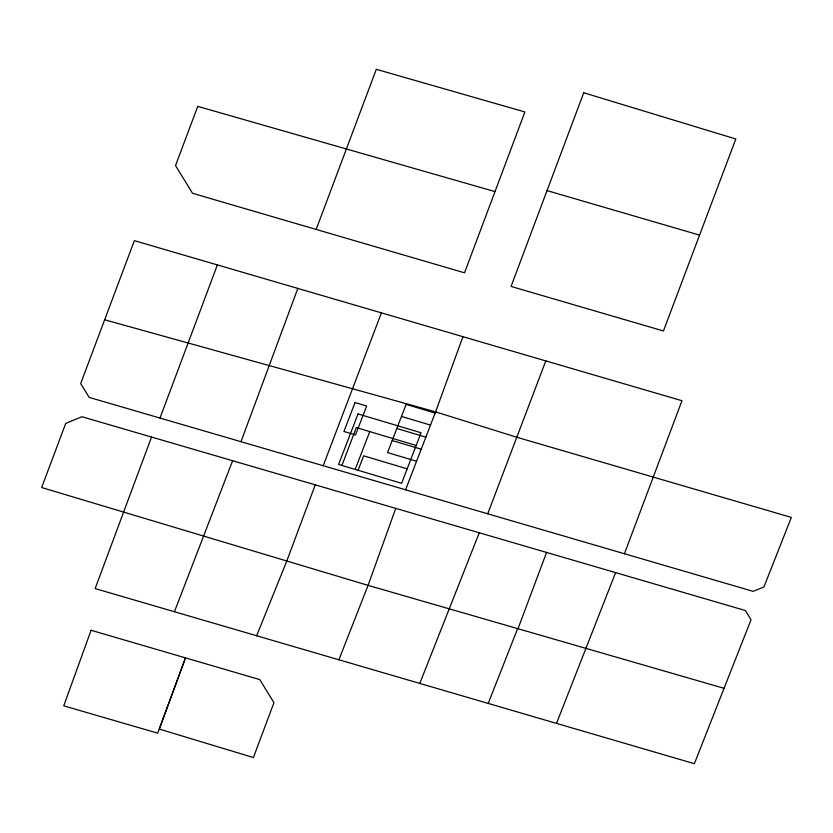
<?xml version="1.0" encoding="UTF-8"?>
<svg xmlns="http://www.w3.org/2000/svg" width="833" height="833" viewBox="0 0 833 833"><rect width="100%" height="100%" fill="white"/><g stroke="black" fill="none" stroke-linecap="round" stroke-linejoin="round"><path stroke-width="1.25" d="M395.748 508.39L368.071 585.36L338.896 659.778L95.139 588.577L151.544 437.054M462.919 336.709L435.597 411.866L405.577 489.814M297.818 288.416L134.363 240.664L80.707 383.534L89.173 397.393L240.987 441.698L297.818 288.416L681.967 400.725L624.427 553.737M338.896 659.778L694.368 763.684L751.022 619.804L745.42 610.547L315.249 484.848L286.667 561.338L256.637 635.746M518.011 628.717L546.563 552.425M159.988 418.072L217.382 264.915M316.165 229.429L376.308 69.316L524.894 111.966L464.522 272.808L192.517 193.287L175.534 165.569L197.754 106.364L495 191.6M487.711 513.805L545.802 360.918M323.183 465.741L381.41 312.906M341.915 465.449L356.347 427.589L416.177 445.468M174.441 611.703L232.615 460.722M355.191 469.416L369.758 431.598M358.096 470.291L363.657 455.828L407.181 468.833M488.211 703.469L517.637 628.582M556.506 723.388L615.618 572.625M419.78 683.456L479.267 532.776M104.656 319.778L435.597 411.866L516.585 437.19L791.35 517.408L763.934 586.963L753.105 591.347L240.987 441.698M724.044 688.318L368.071 585.36L41.65 487.524L65.734 423.403L81.926 416.729L315.249 484.848M547.021 190.601L699.585 235.135M435.138 413.053L406.119 404.38L387.553 452.579L416.573 461.253M401.485 416.427L430.494 425.101M396.841 428.485L425.85 437.158M392.197 440.532L421.217 449.206M91.089 630.279L63.745 705.843L157.749 733.165L185.488 657.883L159.27 729.083L253.399 757.53L273.942 702.667L259.761 679.593L91.089 630.279M583.735 92.775L511.066 286.437L663.453 330.972L735.81 138.976L583.735 92.775M355.056 402.558L343.914 431.473L355.524 434.951L366.666 406.025L355.056 402.558M358.034 413.928L338.573 464.45L401.61 483.296L421.071 432.764L358.034 413.928"/></g></svg>
